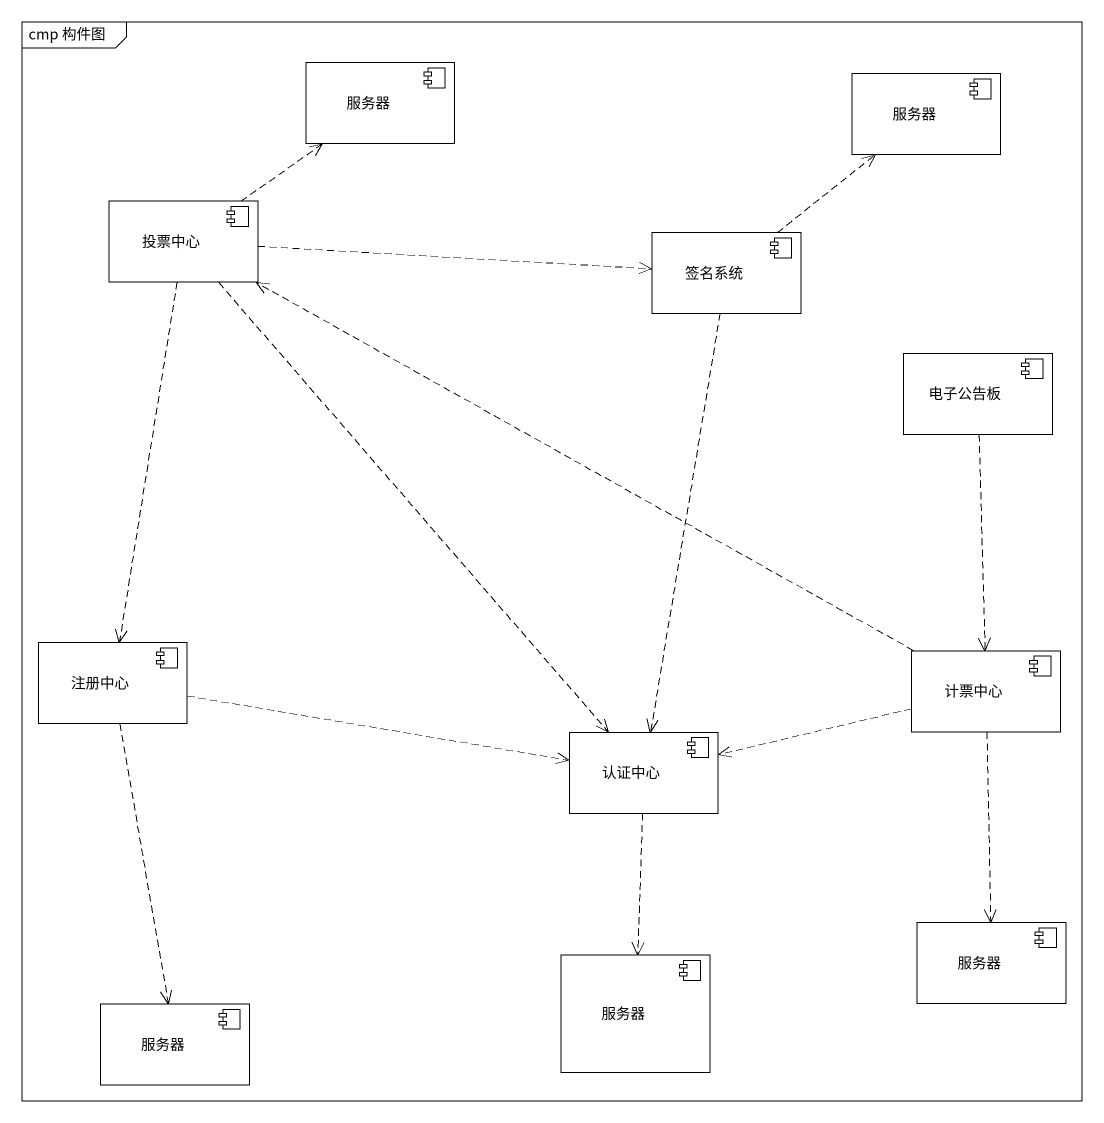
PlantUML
@startuml
mainframe cmp 构件图
component 服务器
component "服务器" as 服务器_2
component 投票中心
component 签名系统
component 电子公告板
component 注册中心
component 计票中心
component 认证中心
component "服务器" as 服务器_3
component "服务器" as 服务器_4
component "服务器" as 服务器_5
投票中心 .up.> 服务器
投票中心 .right.> 签名系统
投票中心 ..> 注册中心
投票中心 ..> 认证中心
签名系统 .up.> 服务器_2
签名系统 ..> 认证中心
电子公告板 ..> 计票中心
注册中心 .right.> 认证中心
注册中心 ..> 服务器_5
计票中心 .left.> 投票中心
计票中心 .left.> 认证中心
计票中心 ..> 服务器_3
认证中心 ..> 服务器_4
@enduml
